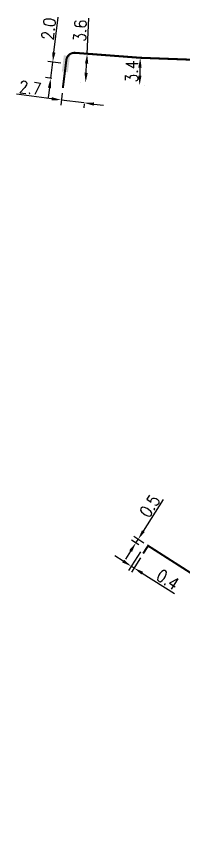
# Model space of a CAD drawing. Header units: millimetres. Extents: x 80000 to 81010, y 144000 to 145002.
# Drawn here: x 80349.2 to 80369.8, y 144306 to 144407.1 of the extents above; entities that cross this region are included whole.
import ezdxf
from ezdxf.enums import TextEntityAlignment as Align

# ---------------------------------------------------------------- set-up
doc = ezdxf.new("R2010")
doc.units = ezdxf.units.MM
doc.header["$PDMODE"] = 34
doc.linetypes.add('B_ST_AL', pattern=[2000, 1000, 1000])
doc.layers.get('0').update_dxf_attribs({"linetype": 'CONTINUOUS'})
doc.layers.get('Defpoints').update_dxf_attribs({"linetype": 'CONTINUOUS'})
for name, color, linetype in [('B_100', 3, 'CONTINUOUS'), ('B_110', 1, 'CONTINUOUS'), ('B_300', 7, 'CONTINUOUS')]:
    doc.layers.add(name, color=color, linetype=linetype)
doc.styles.add('M_ROMANS', font='ROMANS.shx', dxfattribs={"width": 0.75})
doc.styles.get("Standard").update_dxf_attribs({"font": 'romans.shx', "width": 0.85})
doc.dimstyles.new('ISO-25', dxfattribs={"dimtxt": 1.5, "dimasz": 1.2, "dimexe": 0.625, "dimexo": 0.625, "dimgap": 0.25, "dimtad": 1, "dimdec": 1, "dimzin": 1, "dimdsep": 46, "dimtxsty": 'Standard', "dimcen": -0.5, "dimadec": 0, "dimazin": 0, "dimtfac": 1, "dimtdec": 1, "dimtmove": 0, "dimatfit": 3, "dimfxl": 0, "dimtolj": 1, "dimarcsym": 0})
doc.dimstyles.get("Standard").update_dxf_attribs({"dimtxt": 1.5, "dimasz": 1.2, "dimexe": 0.625, "dimexo": 0.625, "dimgap": 0.25, "dimtad": 1, "dimdec": 1, "dimzin": 0, "dimdsep": 46, "dimtxsty": 'Standard', "dimcen": -0.5, "dimadec": 0, "dimazin": 0, "dimtfac": 1, "dimtdec": 1, "dimtmove": 0, "dimatfit": 3, "dimfxl": 0, "dimtolj": 1, "dimtzin": 0, "dimarcsym": 0})

# ---------------------------------------------------------------- blocks, each defined once
blk = doc.blocks.new('*D221')
at = {"layer": 'B_100', "color": 0, "linetype": 'Continuous', "lineweight": -2, "transparency": 16777216}
for p, q in [((80365.05, 144402.05), (80365.05, 144402.05)), ((80364.4, 144400.86), (80364.38, 144399.86)), ((80364.99, 144398.65), (80364.99, 144398.65))]:
    blk.add_line(p, q, dxfattribs=at)
at = {"layer": 'B_100', "color": 0, "linetype": 'Continuous', "transparency": 16777216}
for points in [[(80364.2, 144400.86), (80364.6, 144400.86), (80364.43, 144402.06)], [(80364.18, 144399.86), (80364.58, 144399.86), (80364.36, 144398.66)]]:
    blk.add_solid(points, dxfattribs=at)
at = {"layer": 'Defpoints', "color": 0, "linetype": 'Continuous', "transparency": 16777216}
for p in [(80364.43, 144402.06), (80364.36, 144398.66), (80364.36, 144398.66)]:
    blk.add_point(p, dxfattribs=at)
at = {"layer": 'B_100', "color": 0, "linetype": 'Continuous', "transparency": 16777216, "insert": (80363.39, 144400.38), "char_height": 1.5, "attachment_point": 5, "rotation": 88.8927}
blk.add_mtext('\\A1;3.4', dxfattribs=at)
blk = doc.blocks.new('*D223')
at = {"layer": 'B_100', "color": 0, "linetype": 'Continuous', "lineweight": -2, "transparency": 16777216}
for p, q in [((80353.81, 144402.72), (80354.35, 144407.06)), ((80354.66, 144401.4), (80353.04, 144401.61)), ((80353.41, 144399.55), (80353.66, 144401.53)), ((80353.55, 144399.53), (80352.79, 144399.62)), ((80353.26, 144398.35), (80353.11, 144397.16))]:
    blk.add_line(p, q, dxfattribs=at)
at = {"layer": 'B_100', "color": 0, "linetype": 'Continuous', "transparency": 16777216}
for points in [[(80353.61, 144402.75), (80354, 144402.7), (80353.66, 144401.53)], [(80353.06, 144398.38), (80353.46, 144398.33), (80353.41, 144399.55)]]:
    blk.add_solid(points, dxfattribs=at)
at = {"layer": 'Defpoints', "color": 0, "linetype": 'Continuous', "transparency": 16777216}
for p in [(80353.66, 144401.53), (80355.28, 144401.33), (80354.17, 144399.45)]:
    blk.add_point(p, dxfattribs=at)
at = {"layer": 'B_100', "color": 0, "linetype": 'Continuous', "transparency": 16777216, "insert": (80353.16, 144405.61), "char_height": 1.5, "attachment_point": 5, "rotation": 82.8807}
blk.add_mtext('\\A1;2.0', dxfattribs=at)
blk = doc.blocks.new('*D224')
at = {"layer": 'B_100', "color": 0, "linetype": 'Continuous', "lineweight": -2, "transparency": 16777216}
for p, q in [((80357.9, 144402.55), (80358.12, 144406.92)), ((80357.27, 144402.59), (80357.27, 144402.59)), ((80357.77, 144400.21), (80357.83, 144401.35)), ((80357.09, 144399.04), (80357.09, 144399.04))]:
    blk.add_line(p, q, dxfattribs=at)
at = {"layer": 'B_100', "color": 0, "linetype": 'Continuous', "transparency": 16777216}
for points in [[(80357.63, 144401.37), (80358.03, 144401.34), (80357.9, 144402.55)], [(80357.57, 144400.22), (80357.97, 144400.2), (80357.71, 144399.01)]]:
    blk.add_solid(points, dxfattribs=at)
at = {"layer": 'Defpoints', "color": 0, "linetype": 'Continuous', "transparency": 16777216}
for p in [(80357.9, 144402.55), (80357.9, 144402.55), (80357.71, 144399.01)]:
    blk.add_point(p, dxfattribs=at)
at = {"layer": 'B_100', "color": 0, "linetype": 'Continuous', "transparency": 16777216, "insert": (80357.04, 144405.39), "char_height": 1.5, "attachment_point": 5, "rotation": 87.0055}
blk.add_mtext('\\A1;3.6', dxfattribs=at)
blk = doc.blocks.new('*D236')
at = {"layer": 'B_100', "color": 0, "linetype": 'Continuous', "lineweight": -2, "transparency": 16777216}
for p, q in [((80354.83, 144397.73), (80354.65, 144396.25)), ((80353.53, 144397.02), (80349.19, 144397.57)), ((80357.54, 144396.52), (80354.72, 144396.87)), ((80357.53, 144396.39), (80357.47, 144395.9)), ((80358.74, 144396.37), (80359.93, 144396.22))]:
    blk.add_line(p, q, dxfattribs=at)
at = {"layer": 'B_100', "color": 0, "linetype": 'Continuous', "transparency": 16777216}
for points in [[(80353.56, 144397.22), (80353.51, 144396.82), (80354.72, 144396.87)], [(80358.76, 144396.57), (80358.71, 144396.17), (80357.54, 144396.52)]]:
    blk.add_solid(points, dxfattribs=at)
at = {"layer": 'Defpoints', "color": 0, "linetype": 'Continuous', "transparency": 16777216}
for p in [(80354.91, 144398.35), (80354.72, 144396.87), (80357.61, 144397.01)]:
    blk.add_point(p, dxfattribs=at)
at = {"layer": 'B_100', "color": 0, "linetype": 'Continuous', "transparency": 16777216, "insert": (80350.89, 144398.36), "char_height": 1.5, "attachment_point": 5, "rotation": 352.8807}
blk.add_mtext('\\A1;2.7', dxfattribs=at)
blk = doc.blocks.new('B_300_03')
at = {"color": 0, "linetype": 'Continuous'}
blk.add_solid([(-1, 0.75), (-1, 0), (1, 0.75), (1, 0)], dxfattribs=at)
at = {"color": 0, "linetype": 'Continuous', "style": 'M_ROMANS', "width": 0.75, "flags": 3}
for tag, p in [('DEF_LEG', (0, -4.25)), ('DEF_COUP', (0, -6.75)), ('DEF_TYPE', (0, -9.25))]:
    blk.add_attdef(tag, text='', height=1.2, dxfattribs=at).set_placement(p, align=Align.MIDDLE)
blk = doc.blocks.new('*D459')
at = {"layer": 'B_110', "color": 0, "linetype": 'Continuous', "lineweight": -2, "transparency": 16777216}
for p, q in [((80364.46, 144341.34), (80363, 144339.03)), ((80362.32, 144340.2), (80361.3, 144340.84)), ((80364.45, 144340.6), (80363.34, 144338.82)), ((80363.33, 144339.56), (80363.67, 144339.35)), ((80364.68, 144338.71), (80368.64, 144336.22))]:
    blk.add_line(p, q, dxfattribs=at)
at = {"layer": 'B_110', "color": 0, "linetype": 'Continuous', "transparency": 16777216}
for points in [[(80362.43, 144340.37), (80362.21, 144340.03), (80363.33, 144339.56)], [(80364.79, 144338.88), (80364.58, 144338.54), (80363.67, 144339.35)]]:
    blk.add_solid(points, dxfattribs=at)
at = {"layer": 'Defpoints', "color": 0, "linetype": 'Continuous', "transparency": 16777216}
for p in [(80364.79, 144341.87), (80364.79, 144341.13), (80363.67, 144339.35)]:
    blk.add_point(p, dxfattribs=at)
at = {"layer": 'B_110', "color": 0, "linetype": 'Continuous', "transparency": 16777216, "insert": (80367.81, 144337.92), "char_height": 1.5, "attachment_point": 5, "rotation": 327.7779}
blk.add_mtext('\\A1;0.4', dxfattribs=at)
blk = doc.blocks.new('*D460')
at = {"layer": 'B_110', "color": 0, "linetype": 'Continuous', "lineweight": -2, "transparency": 16777216}
for p, q in [((80364.82, 144343.87), (80367.3, 144347.75)), ((80364.87, 144342.41), (80363.64, 144343.2)), ((80364.26, 144342.21), (80363.37, 144342.78)), ((80363.9, 144342.44), (80364.17, 144342.86)), ((80363.25, 144341.43), (80362.61, 144340.42))]:
    blk.add_line(p, q, dxfattribs=at)
at = {"layer": 'B_110', "color": 0, "linetype": 'Continuous', "transparency": 16777216}
for points in [[(80364.65, 144343.98), (80364.98, 144343.77), (80364.17, 144342.86)], [(80363.08, 144341.54), (80363.42, 144341.32), (80363.9, 144342.44)]]:
    blk.add_solid(points, dxfattribs=at)
at = {"layer": 'Defpoints', "color": 0, "linetype": 'Continuous', "transparency": 16777216}
for p in [(80364.17, 144342.86), (80365.4, 144342.08), (80364.79, 144341.87)]:
    blk.add_point(p, dxfattribs=at)
at = {"layer": 'B_110', "color": 0, "linetype": 'Continuous', "transparency": 16777216, "insert": (80365.6, 144346.96), "char_height": 1.5, "attachment_point": 5, "rotation": 57.4012}
blk.add_mtext('\\A1;0.5', dxfattribs=at)

msp = doc.modelspace()

# ---------------------------------------------------------------- linework, layer by layer
at = {"layer": 'B_100', "linetype": 'B_ST_AL', "const_width": 0.25, "flags": 128}
msp.add_lwpolyline([(80459.92, 144396.9), (80452.08, 144398.58), (80439.87, 144401.72), (80434.57, 144403.1), (80428.28, 144402.89), (80425.44, 144402.77), (80416.25, 144402.92), (80401.09, 144402.7), (80396.1, 144402.66), (80394.7, 144402.65), (80387.12, 144402.78), (80384.19, 144402.74), (80380.39, 144402.63), (80379.24, 144402.42), (80370.62, 144401.83), (80364.43, 144402.06), (80356.4, 144402.67, 0.39999), (80355.34, 144401.79), (80354.91, 144398.35)], format="xyb", dxfattribs=at)
at = {"layer": 'B_110', "linetype": 'B_ST_AL', "const_width": 0.25}
msp.add_lwpolyline([(80362.02, 144246.51), (80355.23, 144253.59), (80364.23, 144262.89), (80377.83, 144279.62), (80390.02, 144295.52), (80392.11, 144298.2), (80393.39, 144298.02), (80399.6, 144307.52), (80404.46, 144315.07), (80403.22, 144319.9), (80399.88, 144320.53), (80398.03, 144321.68), (80381.58, 144331.76), (80365.4, 144342.08), (80364.79, 144341.13)], dxfattribs=at)

# ---------------------------------------------------------------- block references
at = {"layer": 'B_300', "linetype": 'ByBlock', "rotation": 262.8807029393388}
msp.add_blockref('B_300_03', (80354.91, 144401.37), dxfattribs=at)

# ---------------------------------------------------------------- dimensions: what is measured, and where the dimension line sits
at = {"layer": 'B_100', "linetype": 'Continuous'}
for base, p1, p2, angle, picture, middle in [((80353.66, 144401.53), (80354.17, 144399.45), (80355.28, 144401.33), 82.8807, '*D223', (80354.15, 144405.48)), ((80357.895508, 144402.553323), (80357.710054, 144399.00817), (80357.895508, 144402.553323), 87.005477, '*D224', (80358.041035, 144405.335233))]:
    dim = msp.add_linear_dim(base=base, p1=p1, p2=p2, angle=angle, dimstyle='Standard', dxfattribs=at)
    dim.commit()
    dim.dimension.update_dxf_attribs({"geometry": picture, "text_midpoint": middle, "dimtype": 160})
dim = msp.add_linear_dim(base=(80364.36, 144398.66), p1=(80364.43, 144402.06), p2=(80364.36, 144398.66), angle=88.8927, dimstyle='Standard', dxfattribs=at)
dim.commit()
dim.dimension.update_dxf_attribs({"geometry": '*D221', "text_midpoint": (80363.39, 144400.38)})
dim = msp.add_linear_dim(base=(80354.72, 144396.87), p1=(80357.61, 144397.01), p2=(80354.91, 144398.35), angle=352.8807, text='2.7', dimstyle='Standard', dxfattribs=at)
dim.commit()
dim.dimension.update_dxf_attribs({"geometry": '*D236', "text_midpoint": (80350.89, 144398.36)})
at = {"layer": 'B_110', "linetype": 'Continuous'}
for base, p2, angle, picture, middle in [((80364.17, 144342.86), (80365.4, 144342.08), 237.4012, '*D460', (80366.44, 144346.42)), ((80363.67, 144339.35), (80364.79, 144341.13), 327.7779, '*D459', (80367.27, 144337.08))]:
    dim = msp.add_linear_dim(base=base, p1=(80364.79, 144341.87), p2=p2, angle=angle, dimstyle='ISO-25', dxfattribs=at)
    dim.commit()
    dim.dimension.update_dxf_attribs({"geometry": picture, "text_midpoint": middle, "dimtype": 160})

doc.saveas('drawing.dxf')
